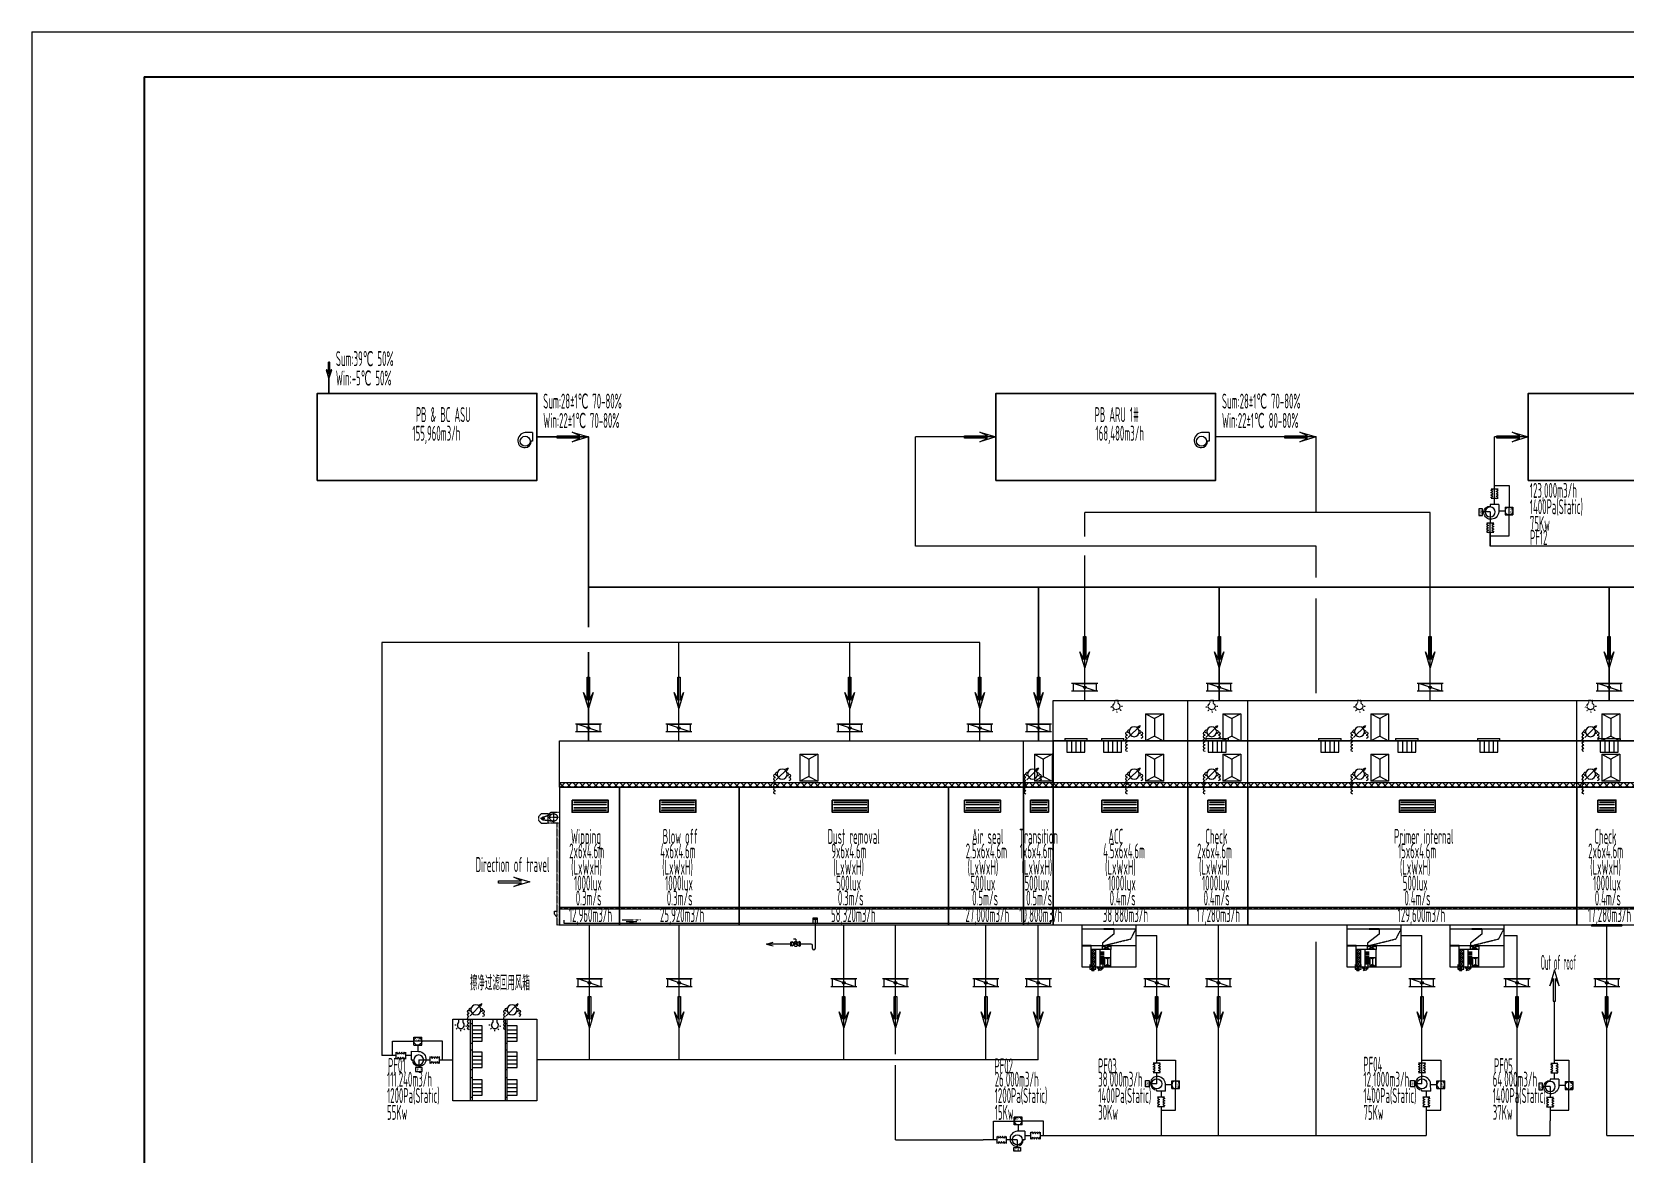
# Model space of a CAD drawing. Header units: millimetres. Extents: x 107215 to 233365, y -8722 to 80378.
# Drawn here: x 107215 to 160467, y 42866 to 80378 of the extents above; entities that cross this region are included whole.
import ezdxf

# ---------------------------------------------------------------- set-up
doc = ezdxf.new("R2010")
doc.units = ezdxf.units.MM
doc.header["$LTSCALE"] = 2
doc.linetypes.add('CENTER', pattern=[4.5, 3, -0.5, 0.5, -0.5])
doc.linetypes.add('PHANTOM', pattern=[5.5, 3, -0.5, 0.5, -0.5, 0.5, -0.5])
doc.layers.get('0').update_dxf_attribs({"lineweight": 30})
for name, color, linetype, lineweight in [('01-粗实线', 3, 'Continuous', 25), ('02-细实线', 2, 'Continuous', 13), ('05-点划线', 1, 'CENTER', 13), ('06-双点划线', 4, 'PHANTOM', 13), ('07-尺寸线', 2, 'Continuous', 13), ('08-文本', 2, 'Continuous', 13), ('A-FLOOR', 7, 'Continuous', 30), ('图框', 7, 'Continuous', 35), ('细实线', 2, 'Continuous', 0)]:
    doc.layers.add(name, color=color, linetype=linetype, lineweight=lineweight)
doc.layers.add('09-不打印层', color=6, linetype='Continuous', lineweight=13, plot=False)
doc.styles.add('标准', font='gbenor.shx', dxfattribs={"bigfont": 'gbcbig.shx'})

# ---------------------------------------------------------------- blocks, each defined once
blk = doc.blocks.new('A$C588A4465_1')
for p, q in [((434, 3260), (434, 2970)), ((181, 3085), (58, 3085)), ((108, 3116), (397, 3219)), ((114, 3053), (418, 3006)), ((119, 3141), (119, 3029)), ((577, 3115), (291, 3115))]:
    blk.add_line(p, q)
for points in [[(609, 3265), (609, 2951), (277, 2951), (277, 3187), (358, 3265), (609, 3265)], [(310, 3219), (77, 3219), (0, 3141), (0, 3029), (77, 2951), (277, 2951)], [(529, 240), (513, 240), (459, 320), (459, 400), (529, 400)]]:
    blk.add_lwpolyline(points)
blk.add_lwpolyline([(609, 2951), (529, 2951), (529, 0), (609, 0)], close=True)
for centre, radius in [((119, 3085), 32.5), ((434, 3115), 110)]:
    blk.add_circle(centre, radius)
blk = doc.blocks.new('A$Ceb024bab')
at = {"layer": '02-细实线', "ltscale": 0.2}
for p, q in [((0, 457), (0, 382)), ((0, 457), (751, 457)), ((0, 382), (751, 382)), ((75, 382), (75, 0)), ((75, 0), (676, 0)), ((225, 382), (225, 0)), ((375, 382), (375, 0)), ((526, 382), (526, 0)), ((676, 0), (676, 382)), ((751, 382), (751, 457))]:
    blk.add_line(p, q, dxfattribs=at)
blk = doc.blocks.new('A$C7EA6147B')
for p, q in [((125, 593), (0, 602)), ((220, 285), (122, 207)), ((265, 883), (179, 975)), ((499, 124), (480, 0)), ((565, 1000), (565, 1126)), ((832, 735), (1108, 735)), ((1108, 384), (832, 384)), ((1108, 735), (1108, 384))]:
    blk.add_line(p, q)
blk.add_arc((565, 560), 320, 33.2525, 326.7475)
blk = doc.blocks.new('指针压差表')
at = {"ltscale": 5}
for q in [(196, -30), (-111, 327), (-155, 280)]:
    blk.add_line((-196, 363), q, dxfattribs=at)
blk.add_circle((0, 167), 167, dxfattribs=at)
for centre, start, end in [((-224, 111), 90, 270), ((-224, 0), 90, 270), ((-169, 160), 80.4676, 284.196), ((169, 174), 260.4786, 104.2085), ((224, 111), 270, 90), ((224, 0), 270, 90), ((224, -111), 270, 90), ((224, -222), 270, 90), ((224, -333), 270, 90), ((224, -333), 270, 90), ((224, -444), 270, 90)]:
    blk.add_arc(centre, 55.5, start, end, dxfattribs=at)
blk = doc.blocks.new('C$51A9D12799D94EEBA75711500ADBCD73_2')
for p, q in [((0, 900), (600, 900)), ((0, 900), (300, 740)), ((0, 900), (0, 0)), ((600, 900), (300, 740)), ((300, 740), (300, 160)), ((600, 900), (600, 0)), ((300, 160), (0, 0)), ((600, 0), (0, 0)), ((300, 160), (600, 0))]:
    blk.add_line(p, q)
blk = doc.blocks.new('A$C4be98560')
at = {"layer": '02-细实线'}
for p, q in [((872, 263), (0, 263)), ((872, 0), (0, 0))]:
    blk.add_line(p, q, dxfattribs=at)
at = {"layer": '02-细实线', "ltscale": 2}
blk.add_line((814, 0), (57, 263), dxfattribs=at)
blk.add_line((814, 0), (57, 263), dxfattribs=at)
blk.add_lwpolyline([(814, 263), (814, 0), (57, 0), (57, 263)], close=True, dxfattribs=at)
blk.add_lwpolyline([(814, 263), (814, 0), (57, 0), (57, 263)], close=True, dxfattribs=at)
blk.add_circle((436, 132), 44.9, dxfattribs=at)
blk.add_circle((436, 132), 44.9, dxfattribs=at)
blk = doc.blocks.new('C$A0C62D45F54B416E9F87B461674620F3_3')
at = {"layer": '08-文本'}
for p, q in [((822, 0), (410, -3)), ((822, -484), (739, -484)), ((822, 0), (822, -484))]:
    blk.add_line(p, q, dxfattribs=at)
blk.add_circle((409, -484), 279, dxfattribs=at)
for centre, radius, start, end in [((441, -443), 441, 94.07524, 185.3009), ((380, -459), 379, 183.77682, 274.49488), ((397, -495), 342, 272.23035, 1.93998)]:
    blk.add_arc(centre, radius, start, end, dxfattribs=at)
blk = doc.blocks.new('C$554F49C270534FEF9F7782F15CA40145_3')
at = {"layer": '08-文本'}
for p, q in [((0, 655), (655, 655)), ((0, 0), (0, 655)), ((655, 327), (0, 327)), ((0, 0), (655, 0)), ((655, 0), (655, 655))]:
    blk.add_line(p, q, dxfattribs=at)
blk.add_circle((327, 327), 327, dxfattribs=at)
at = {"layer": '08-文本', "style": '标准'}
blk.add_text('PDS', height=200, dxfattribs=at).set_placement((145, 406))
blk = doc.blocks.new('A$C248c94f9')
for p, q in [((-1735, -1064), (-1735, 1064)), ((-1685, -1064), (-1685, 1064)), ((-824, -1064), (-824, 1064)), ((-774, -1064), (-774, 1064))]:
    blk.add_line(p, q)
blk.add_lwpolyline([(-2192, -1064), (-2192, 1064), (0, 1064), (0, -1064)], close=True)
at = {"layer": '02-细实线', "linetype": 'Continuous', "lineweight": 13}
for p, q in [((-1685, 941), (-1735, 941)), ((-1735, 441), (-1735, 941)), ((-1685, 441), (-1685, 941)), ((-1431, 891), (-1685, 891)), ((-1431, 491), (-1431, 891)), ((-774, 941), (-824, 941)), ((-824, 441), (-824, 941)), ((-774, 441), (-774, 941)), ((-519, 891), (-774, 891)), ((-519, 491), (-519, 891)), ((-1735, 441), (-1685, 441)), ((-1685, 791), (-1431, 791)), ((-1685, 691), (-1431, 691)), ((-1685, 591), (-1431, 591)), ((-1685, 491), (-1431, 491)), ((-824, 441), (-774, 441)), ((-774, 791), (-519, 791)), ((-774, 691), (-519, 691)), ((-774, 591), (-519, 591)), ((-774, 491), (-519, 491)), ((-1685, 253), (-1735, 253)), ((-1735, -247), (-1735, 253)), ((-1685, -247), (-1685, 253)), ((-1431, 203), (-1685, 203)), ((-1685, 103), (-1431, 103)), ((-1685, 3), (-1431, 3)), ((-1431, -197), (-1431, 203)), ((-774, 253), (-824, 253)), ((-824, -247), (-824, 253)), ((-774, -247), (-774, 253)), ((-519, 203), (-774, 203)), ((-774, 103), (-519, 103)), ((-774, 3), (-519, 3)), ((-519, -197), (-519, 203)), ((-1735, -247), (-1685, -247)), ((-1685, -97), (-1431, -97)), ((-1685, -197), (-1431, -197)), ((-824, -247), (-774, -247)), ((-774, -97), (-519, -97)), ((-774, -197), (-519, -197)), ((-1685, -469), (-1735, -469)), ((-1735, -969), (-1735, -469)), ((-1685, -969), (-1685, -469)), ((-1431, -519), (-1685, -519)), ((-1685, -619), (-1431, -619)), ((-1685, -719), (-1431, -719)), ((-1685, -819), (-1431, -819)), ((-1431, -919), (-1431, -519)), ((-774, -469), (-824, -469)), ((-824, -969), (-824, -469)), ((-774, -969), (-774, -469)), ((-519, -519), (-774, -519)), ((-774, -619), (-519, -619)), ((-774, -719), (-519, -719)), ((-774, -819), (-519, -819)), ((-519, -919), (-519, -519)), ((-1735, -969), (-1685, -969)), ((-1685, -919), (-1431, -919)), ((-824, -969), (-774, -969)), ((-774, -919), (-519, -919))]:
    blk.add_line(p, q, dxfattribs=at)
blk = doc.blocks.new('C$03D2383EA2AE4BDE839102FC52A025AC_1')
for p, q in [((0, 1), (0, 130)), ((19, 131), (242, 3)), ((19, 3), (19, 131)), ((242, 131), (19, 3)), ((131, 200), (131, 67)), ((131, 200), (198, 200)), ((242, 3), (242, 131)), ((267, 1), (267, 130))]:
    blk.add_line(p, q)
blk.add_circle((131, 67), 66.8)
blk = doc.blocks.new('$CAXA_FRAME_13B17AC1$')
at = {"layer": '09-不打印层'}
for q in [(420.5, 297), (-420.5, -297)]:
    blk.add_line((-420.5, 297), q, dxfattribs=at)
at = {"layer": '图框'}
for q in [(410.5, 287), (-395.5, -287)]:
    blk.add_line((-395.5, 287), q, dxfattribs=at)

msp = doc.modelspace()

# ---------------------------------------------------------------- hatches: boundary and pattern name
at = {"layer": '02-细实线'}
h = msp.add_hatch(dxfattribs=at)
h.set_pattern_fill('ANSI34', color=256, scale=10, angle=45, style=0)
h.set_pattern_definition([(90, (-280927.63, -87883.17), (-190.5, 1e-14), []), (90, (-280895.88, -87851.42), (-190.5, 1e-14), []), (90, (-280864.13, -87819.67), (-190.5, 1e-14), []), (90, (-280832.37, -87787.92), (-190.5, 1e-14), [])])
h.paths.add_polyline_path([(216853, 51070), (216853, 51110), (124853, 51110), (124853, 51070)])
at = {"layer": '07-尺寸线'}
h = msp.add_hatch(dxfattribs=at)
h.set_pattern_fill('ANSI37', color=256, scale=50)
h.set_pattern_definition([(45, (148628.29, 44081.16), (-112.2532, 112.2532), []), (135, (148628.29, 44081.16), (-112.2532, -112.2532), [])])
h.paths.add_polyline_path([(124853, 55282), (124853, 55132), (141353, 55132), (141353, 55282)])
h = msp.add_hatch(dxfattribs=at)
h.set_pattern_fill('ANSI37', color=256, scale=50)
h.set_pattern_definition([(45, (165128.29, 44081.16), (-112.2532, 112.2532), []), (135, (165128.29, 44081.16), (-112.2532, -112.2532), [])])
h.paths.add_polyline_path([(141353, 55282), (141353, 55132), (216853, 55132), (216853, 55282)])
at = {"layer": 'A-FLOOR'}
h = msp.add_hatch(dxfattribs=at)
h.set_pattern_fill('ANGLE', color=1, scale=5)
h.set_pattern_definition([(0, (2352.618, 5958.23), (0, 34.925), [25.4, -9.525]), (90, (2352.618, 5958.23), (-34.925, 2e-15), [25.4, -9.525])])
h.paths.add_polyline_path([(159353, 50532), (160353, 50532), (160353, 50492), (159353, 50492)])

# ---------------------------------------------------------------- linework, layer by layer
for p, q in [((117146, 68295), (117146, 68812)), ((124095, 66839), (125817, 66839)), ((125817, 66839), (125817, 61815)), ((125817, 60485), (125817, 61815)), ((125817, 61815), (218603, 61815)), ((140860, 56682), (140860, 61815)), ((146899, 58032), (146899, 61815)), ((159929, 58032), (159929, 61815)), ((125817, 56682), (125817, 59648))]:
    msp.add_line(p, q)
for points in [[(117126, 69337), (117146, 69337), (117165, 69337), (117165, 68956), (117225, 69082), (117146, 68812), (117066, 69082), (117126, 68956)], [(116752, 65383), (124095, 65383), (124095, 68295), (116752, 68295)], [(139437, 65383), (146781, 65383), (146781, 68295), (139437, 68295)], [(157231, 65383), (164574, 65383), (164574, 68295), (157231, 68295)], [(125273, 54702), (126475, 54702), (126475, 54292), (125273, 54292)], [(125324, 54632), (126424, 54632), (126424, 54632), (125324, 54632)], [(126424, 54552), (125324, 54552), (125324, 54552), (126424, 54552)], [(125324, 54442), (126424, 54442), (126424, 54442), (125324, 54442)], [(126424, 54362), (125324, 54362), (125324, 54362), (126424, 54362)], [(128209, 54702), (129411, 54702), (129411, 54292), (128209, 54292)], [(128260, 54632), (129360, 54632), (129360, 54632), (128260, 54632)], [(129360, 54552), (128260, 54552), (128260, 54552), (129360, 54552)], [(128260, 54442), (129360, 54442), (129360, 54442), (128260, 54442)], [(129360, 54362), (128260, 54362), (128260, 54362), (129360, 54362)], [(133967, 54702), (135169, 54702), (135169, 54292), (133967, 54292)], [(134018, 54632), (135118, 54632), (135118, 54632), (134018, 54632)], [(135118, 54552), (134018, 54552), (134018, 54552), (135118, 54552)], [(134018, 54442), (135118, 54442), (135118, 54442), (134018, 54442)], [(135118, 54362), (134018, 54362), (134018, 54362), (135118, 54362)], [(138387, 54702), (139589, 54702), (139589, 54292), (138387, 54292)], [(138438, 54632), (139538, 54632), (139538, 54632), (138438, 54632)], [(139538, 54552), (138438, 54552), (138438, 54552), (139538, 54552)], [(138438, 54442), (139538, 54442), (139538, 54442), (138438, 54442)], [(139538, 54362), (138438, 54362), (138438, 54362), (139538, 54362)], [(140591, 54702), (141193, 54702), (141193, 54292), (140591, 54292)], [(140642, 54632), (141142, 54632), (141142, 54632), (140642, 54632)], [(141142, 54552), (140642, 54552), (140642, 54552), (141142, 54552)], [(140642, 54442), (141142, 54442), (141142, 54442), (140642, 54442)], [(141142, 54362), (140642, 54362), (140642, 54362), (141142, 54362)], [(142981, 54702), (144183, 54702), (144183, 54292), (142981, 54292)], [(143032, 54632), (144132, 54632), (144132, 54632), (143032, 54632)], [(144132, 54552), (143032, 54552), (143032, 54552), (144132, 54552)], [(143032, 54442), (144132, 54442), (144132, 54442), (143032, 54442)], [(144132, 54362), (143032, 54362), (143032, 54362), (144132, 54362)], [(146524, 54702), (147126, 54702), (147126, 54292), (146524, 54292)], [(146575, 54632), (147075, 54632), (147075, 54632), (146575, 54632)], [(147075, 54552), (146575, 54552), (146575, 54552), (147075, 54552)], [(146575, 54442), (147075, 54442), (147075, 54442), (146575, 54442)], [(147075, 54362), (146575, 54362), (146575, 54362), (147075, 54362)], [(152920, 54702), (154122, 54702), (154122, 54292), (152920, 54292)], [(152971, 54632), (154071, 54632), (154071, 54632), (152971, 54632)], [(154071, 54552), (152971, 54552), (152971, 54552), (154071, 54552)], [(152971, 54442), (154071, 54442), (154071, 54442), (152971, 54442)], [(154071, 54362), (152971, 54362), (152971, 54362), (154071, 54362)], [(159556, 54702), (160158, 54702), (160158, 54292), (159556, 54292)], [(159607, 54632), (160107, 54632), (160107, 54632), (159607, 54632)], [(160107, 54552), (159607, 54552), (159607, 54552), (160107, 54552)], [(159607, 54442), (160107, 54442), (160107, 54442), (159607, 54442)], [(160107, 54362), (159607, 54362), (159607, 54362), (160107, 54362)], [(159353, 50532), (160353, 50532), (160353, 50492), (159353, 50492)]]:
    msp.add_lwpolyline(points, close=True)
at = {"layer": '01-粗实线'}
for p, q in [((145853, 55132), (145853, 58032)), ((147853, 55132), (147853, 58032)), ((158853, 55132), (158853, 58032)), ((140353, 55132), (140353, 56682)), ((142306, 50532), (142306, 50402)), ((142306, 50402), (144122, 50402)), ((142306, 50402), (142306, 49132)), ((143383, 50214), (142996, 49917)), ((143383, 50402), (143383, 50214)), ((144122, 50402), (144122, 50532)), ((144122, 49132), (144122, 50402)), ((151170, 50532), (151170, 50402)), ((151170, 50402), (152986, 50402)), ((151170, 50402), (151170, 49132)), ((152247, 50214), (151860, 49917)), ((152247, 50402), (152247, 50214)), ((152986, 50402), (152986, 50532)), ((152986, 49132), (152986, 50402)), ((154603, 50532), (154603, 50402)), ((154603, 50402), (156419, 50402)), ((154603, 50402), (154603, 49132)), ((155680, 50214), (155293, 49917)), ((155680, 50402), (155680, 50214)), ((156419, 50402), (156419, 50532)), ((156419, 49132), (156419, 50402)), ((144122, 49825), (142306, 49825)), ((142618, 49704), (142618, 49825)), ((142996, 49917), (142996, 49825)), ((152986, 49825), (151170, 49825)), ((151482, 49704), (151482, 49825)), ((151860, 49917), (151860, 49825)), ((156419, 49825), (154603, 49825)), ((154915, 49704), (154915, 49825)), ((155293, 49917), (155293, 49825)), ((142306, 49132), (144122, 49132)), ((151170, 49132), (152986, 49132)), ((154603, 49132), (156419, 49132))]:
    msp.add_line(p, q, dxfattribs=at)
for points in [[(124767, 66800), (124767, 66839), (124767, 66878), (125530, 66878), (125277, 66998), (125817, 66839), (125277, 66680), (125530, 66800)], [(138388, 66800), (138388, 66839), (138388, 66878), (139150, 66878), (138898, 66998), (139437, 66839), (138898, 66680), (139150, 66800)], [(149088, 66800), (149088, 66839), (149088, 66878), (149851, 66878), (149598, 66998), (150138, 66839), (149598, 66680), (149851, 66800)], [(156181, 66800), (156181, 66839), (156181, 66878), (156944, 66878), (156692, 66998), (157231, 66839), (156692, 66680), (156944, 66800)], [(142364, 60166), (142404, 60166), (142443, 60166), (142443, 59404), (142562, 59656), (142404, 59116), (142245, 59656), (142364, 59404)], [(146860, 60166), (146899, 60166), (146939, 60166), (146939, 59404), (147058, 59656), (146899, 59116), (146741, 59656), (146860, 59404)], [(153909, 60166), (153948, 60166), (153988, 60166), (153988, 59404), (154107, 59656), (153948, 59116), (153790, 59656), (153909, 59404)], [(159889, 60166), (159929, 60166), (159968, 60166), (159968, 59404), (160087, 59656), (159929, 59116), (159770, 59656), (159889, 59404)], [(125778, 58807), (125817, 58807), (125856, 58807), (125856, 58044), (125976, 58296), (125817, 57757), (125658, 58296), (125778, 58044)], [(128800, 58807), (128839, 58807), (128879, 58807), (128879, 58044), (128998, 58296), (128839, 57757), (128681, 58296), (128800, 58044)], [(134510, 58807), (134550, 58807), (134589, 58807), (134589, 58044), (134708, 58296), (134550, 57757), (134391, 58296), (134510, 58044)], [(138858, 58807), (138897, 58807), (138937, 58807), (138937, 58044), (139056, 58296), (138897, 57757), (138739, 58296), (138858, 58044)], [(140821, 58807), (140860, 58807), (140900, 58807), (140900, 58044), (141019, 58296), (140860, 57757), (140702, 58296), (140821, 58044)], [(141353, 56682), (141353, 58032), (216853, 58032), (216853, 56682)], [(124853, 55132), (124853, 56682), (141353, 56682), (141353, 55132)], [(141353, 55132), (141353, 56682), (216853, 56682), (216853, 55132)], [(124853, 55282), (124853, 55132), (141353, 55132), (141353, 55282)], [(124853, 50532), (126853, 50532), (126853, 55132), (124853, 55132)], [(126853, 50532), (130853, 50532), (130853, 55132), (126853, 55132)], [(130853, 50532), (137853, 50532), (137853, 55132), (130853, 55132)], [(137853, 50532), (140353, 50532), (140353, 55132), (137853, 55132)], [(140353, 50532), (141353, 50532), (141353, 55132), (140353, 55132)], [(141353, 55282), (141353, 55132), (216853, 55132), (216853, 55282)], [(141353, 50532), (145853, 50532), (145853, 55132), (141353, 55132)], [(145853, 50532), (147853, 50532), (147853, 55132), (145853, 55132)], [(147853, 50532), (158853, 50532), (158853, 55132), (147853, 55132)], [(158853, 50532), (160853, 50532), (160853, 55132), (158853, 55132)], [(122814, 51927), (122814, 51966), (122814, 52006), (123577, 52006), (123325, 52125), (123864, 51966), (123325, 51808), (123577, 51927)], [(216853, 51070), (216853, 51110), (124853, 51110), (124853, 51070)], [(143383, 50402), (143045, 50402), (143045, 50386), (143383, 50386)], [(152247, 50402), (151909, 50402), (151909, 50386), (152247, 50386)], [(155680, 50402), (155342, 50402), (155342, 50386), (155680, 50386)], [(142618, 49841), (142306, 49841), (142306, 49825), (142618, 49825)], [(143281, 49704), (142618, 49704), (142618, 49132), (143281, 49132)], [(142618, 49132), (142918, 49132), (142918, 49704), (142618, 49704)], [(142996, 49825), (143281, 49825), (143281, 49704), (142996, 49704)], [(151482, 49841), (151170, 49841), (151170, 49825), (151482, 49825)], [(152146, 49704), (151482, 49704), (151482, 49132), (152146, 49132)], [(151482, 49132), (151782, 49132), (151782, 49704), (151482, 49704)], [(151860, 49825), (152146, 49825), (152146, 49704), (151860, 49704)], [(154915, 49841), (154603, 49841), (154603, 49825), (154915, 49825)], [(155578, 49704), (154915, 49704), (154915, 49132), (155578, 49132)], [(154915, 49132), (155215, 49132), (155215, 49704), (154915, 49704)], [(155293, 49825), (155578, 49825), (155578, 49704), (155293, 49704)], [(158066, 47979), (158105, 47979), (158144, 47979), (158144, 48741), (158264, 48489), (158105, 49028), (157946, 48489), (158066, 48741)], [(125813, 48138), (125853, 48138), (125892, 48138), (125892, 47376), (126011, 47628), (125853, 47089), (125694, 47628), (125813, 47376)], [(128813, 48138), (128853, 48138), (128892, 48138), (128892, 47376), (129011, 47628), (128853, 47089), (128694, 47628), (128813, 47376)], [(134313, 48138), (134353, 48138), (134392, 48138), (134392, 47376), (134511, 47628), (134353, 47089), (134194, 47628), (134313, 47376)], [(136041, 48138), (136081, 48138), (136120, 48138), (136120, 47376), (136240, 47628), (136081, 47089), (135922, 47628), (136041, 47376)], [(139063, 48138), (139103, 48138), (139142, 48138), (139142, 47376), (139261, 47628), (139103, 47089), (138944, 47628), (139063, 47376)], [(140813, 48138), (140853, 48138), (140892, 48138), (140892, 47376), (141011, 47628), (140853, 47089), (140694, 47628), (140813, 47376)], [(144773, 48138), (144813, 48138), (144852, 48138), (144852, 47376), (144971, 47628), (144813, 47089), (144654, 47628), (144773, 47376)], [(146838, 48138), (146878, 48138), (146917, 48138), (146917, 47376), (147036, 47628), (146878, 47089), (146719, 47628), (146838, 47376)], [(153638, 48138), (153677, 48138), (153716, 48138), (153716, 47376), (153836, 47628), (153677, 47089), (153518, 47628), (153638, 47376)], [(156813, 48138), (156853, 48138), (156892, 48138), (156892, 47376), (157011, 47628), (156853, 47089), (156694, 47628), (156813, 47376)], [(159813, 48138), (159853, 48138), (159892, 48138), (159892, 47376), (160011, 47628), (159853, 47089), (159694, 47628), (159813, 47376)]]:
    msp.add_lwpolyline(points, close=True, dxfattribs=at)
at = {"layer": '02-细实线', "color": 1}
for p, q in [((136744, 63185), (136744, 66839)), ((139437, 66839), (136744, 66839)), ((150138, 66839), (146781, 66839)), ((150138, 64316), (150138, 66839)), ((157231, 66839), (156102, 66839)), ((156102, 64578), (156102, 66839)), ((142404, 63510), (142404, 64316)), ((153948, 64316), (142404, 64316)), ((153948, 58032), (153948, 64316)), ((155957, 63185), (155957, 63961)), ((150138, 63185), (136744, 63185)), ((142404, 58032), (142404, 62881)), ((150138, 62143), (150138, 63185)), ((166663, 63185), (155957, 63185)), ((150138, 58278), (150138, 61437)), ((136081, 46204), (136081, 50532)), ((144122, 50169), (144813, 50169)), ((144813, 46008), (144813, 50169)), ((146878, 43489), (146878, 50532)), ((152986, 50169), (153677, 50169)), ((153677, 45586), (153677, 50169)), ((159853, 43489), (159853, 50492)), ((150138, 43489), (150138, 49967)), ((136081, 43343), (136081, 45836)), ((144958, 44452), (144958, 43489)), ((153822, 44452), (153822, 43489)), ((136081, 43343), (139006, 43344)), ((141378, 43489), (153822, 43489)), ((159853, 43489), (166663, 43489))]:
    msp.add_line(p, q, dxfattribs=at)
at = {"layer": '02-细实线', "color": 6}
for p, q in [((156102, 65095), (156102, 65557)), ((156219, 65095), (155985, 65095)), ((156219, 64776), (155985, 64776)), ((156102, 64578), (156102, 64776)), ((155957, 64330), (155703, 64330)), ((156074, 63961), (155840, 63961)), ((155957, 64330), (155957, 63961)), ((156456, 64361), (156246, 64361)), ((156074, 63642), (155840, 63642)), ((155957, 63642), (155957, 63185)), ((156419, 50169), (156853, 50169)), ((156853, 43489), (156853, 50169)), ((158105, 45893), (158105, 47979)), ((144813, 45905), (144813, 46362)), ((153677, 45905), (153677, 46362)), ((144930, 45905), (144696, 45905)), ((153794, 45905), (153560, 45905)), ((158222, 45893), (157988, 45893)), ((144930, 45586), (144696, 45586)), ((144813, 45217), (144813, 45586)), ((153794, 45586), (153560, 45586)), ((153677, 45217), (153677, 45586)), ((158222, 45574), (157988, 45574)), ((158105, 45377), (158105, 45574)), ((144813, 45217), (144559, 45217)), ((145075, 44771), (144841, 44771)), ((144958, 44968), (144958, 44771)), ((145312, 45186), (145102, 45186)), ((153677, 45217), (153423, 45217)), ((153939, 44771), (153705, 44771)), ((153822, 44968), (153822, 44771)), ((154176, 45186), (153966, 45186)), ((157960, 45128), (157705, 45128)), ((158076, 44759), (157843, 44759)), ((157960, 45128), (157960, 44759)), ((158459, 45159), (158248, 45159)), ((145075, 44452), (144841, 44452)), ((144958, 44452), (144958, 43990)), ((153939, 44452), (153705, 44452)), ((153822, 44452), (153822, 43990)), ((158077, 44440), (157843, 44440)), ((157960, 44440), (157960, 43983)), ((140181, 43843), (140181, 43632)), ((139462, 43344), (139006, 43344)), ((139462, 43460), (139462, 43227)), ((139781, 43460), (139781, 43227)), ((140151, 43343), (139781, 43343)), ((140151, 43343), (140151, 43089)), ((140399, 43489), (140597, 43489)), ((140597, 43606), (140597, 43372)), ((140916, 43606), (140916, 43372)), ((140916, 43489), (141378, 43489))]:
    msp.add_line(p, q, dxfattribs=at)
at = {"layer": '02-细实线'}
for p, q in [((138897, 59973), (118917, 59973)), ((118917, 59973), (118917, 46159)), ((128839, 56682), (128839, 59973)), ((134550, 56682), (134550, 59973)), ((138897, 56682), (138897, 59973)), ((125853, 46013), (125853, 50532)), ((128853, 46013), (128853, 50532)), ((134353, 46013), (134353, 50532)), ((139103, 46013), (139103, 50532)), ((140853, 46013), (140853, 50532)), ((120114, 46512), (120114, 46302)), ((119379, 46159), (118917, 46159)), ((119379, 46276), (119379, 46042)), ((119698, 46275), (119698, 46042)), ((119896, 46159), (119698, 46159)), ((120144, 46013), (120514, 46013)), ((120144, 46013), (120144, 45759)), ((120514, 46130), (120514, 45896)), ((120833, 46130), (120833, 45897)), ((120833, 46013), (121289, 46013)), ((140853, 46013), (124095, 46013))]:
    msp.add_line(p, q, dxfattribs=at)
at = {"layer": '02-细实线', "color": 6}
for points in [[(156048, 64776), (155981, 64816), (156048, 64856), (155981, 64896), (156048, 64936), (155981, 64976), (156048, 65016), (155981, 65055), (156048, 65095)], [(156102, 65210), (156587, 65210), (156587, 64492)], [(156157, 64776), (156224, 64816), (156157, 64856), (156224, 64896), (156157, 64936), (156224, 64976), (156157, 65016), (156224, 65055), (156157, 65095)], [(155903, 63961), (155835, 63921), (155903, 63881), (155835, 63841), (155903, 63801), (155835, 63761), (155903, 63721), (155835, 63681), (155903, 63642)], [(155957, 63538), (156587, 63538), (156587, 64230)], [(156011, 63961), (156078, 63921), (156011, 63881), (156078, 63841), (156011, 63801), (156078, 63761), (156011, 63721), (156078, 63681), (156011, 63642)], [(144758, 45586), (144691, 45626), (144758, 45666), (144691, 45706), (144758, 45746), (144691, 45786), (144758, 45826), (144691, 45865), (144758, 45905)], [(144813, 46008), (145443, 46008), (145443, 45317)], [(144867, 45586), (144934, 45626), (144867, 45666), (144934, 45706), (144867, 45746), (144934, 45786), (144867, 45826), (144934, 45865), (144867, 45905)], [(153623, 45586), (153555, 45626), (153623, 45666), (153555, 45706), (153623, 45746), (153555, 45786), (153623, 45826), (153555, 45865), (153623, 45905)], [(153677, 46008), (154307, 46008), (154307, 45317)], [(153731, 45586), (153799, 45626), (153731, 45666), (153799, 45706), (153731, 45746), (153799, 45786), (153731, 45826), (153799, 45865), (153731, 45905)], [(158051, 45574), (157983, 45614), (158051, 45654), (157983, 45694), (158051, 45734), (157983, 45774), (158051, 45814), (157983, 45854), (158051, 45893)], [(158105, 46008), (158590, 46008), (158590, 45290)], [(158159, 45574), (158226, 45614), (158159, 45654), (158226, 45694), (158159, 45734), (158226, 45774), (158159, 45814), (158226, 45854), (158159, 45893)], [(144904, 44771), (144836, 44731), (144904, 44691), (144836, 44651), (144904, 44611), (144836, 44571), (144904, 44531), (144836, 44491), (144904, 44452)], [(144958, 44337), (145443, 44337), (145443, 45055)], [(145012, 44771), (145080, 44731), (145012, 44691), (145080, 44651), (145012, 44611), (145080, 44571), (145012, 44531), (145080, 44491), (145012, 44452)], [(153768, 44771), (153701, 44731), (153768, 44691), (153701, 44651), (153768, 44611), (153701, 44571), (153768, 44531), (153701, 44491), (153768, 44452)], [(153822, 44337), (154307, 44337), (154307, 45055)], [(153877, 44771), (153944, 44731), (153877, 44691), (153944, 44651), (153877, 44611), (153944, 44571), (153877, 44531), (153944, 44491), (153877, 44452)], [(157905, 44759), (157838, 44719), (157905, 44679), (157838, 44639), (157905, 44599), (157838, 44559), (157905, 44519), (157838, 44480), (157905, 44440)], [(157960, 44337), (158590, 44337), (158590, 45028)], [(158014, 44759), (158081, 44719), (158014, 44679), (158081, 44639), (158014, 44599), (158081, 44559), (158014, 44519), (158081, 44480), (158014, 44440)], [(139359, 43344), (139359, 43974), (140050, 43974)], [(141031, 43489), (141031, 43974), (140312, 43974)], [(156853, 43489), (157960, 43489), (157960, 43983)], [(139781, 43398), (139741, 43465), (139701, 43398), (139661, 43465), (139621, 43398), (139582, 43465), (139542, 43398), (139502, 43465), (139462, 43398)], [(139781, 43289), (139741, 43222), (139701, 43289), (139661, 43222), (139621, 43289), (139582, 43222), (139542, 43289), (139502, 43222), (139462, 43289)], [(140597, 43543), (140637, 43610), (140677, 43543), (140716, 43610), (140756, 43543), (140796, 43610), (140836, 43543), (140876, 43610), (140916, 43543)], [(140597, 43434), (140637, 43367), (140677, 43434), (140716, 43367), (140756, 43434), (140796, 43367), (140836, 43434), (140876, 43367), (140916, 43434)]]:
    msp.add_lwpolyline(points, dxfattribs=at)
for points in [[(155703, 64218), (155703, 64436), (155576, 64436), (155576, 64218)], [(144559, 45329), (144559, 45111), (144431, 45111), (144431, 45329)], [(153423, 45329), (153423, 45111), (153296, 45111), (153296, 45329)], [(157705, 45016), (157705, 45234), (157578, 45234), (157578, 45016)], [(140038, 43089), (140256, 43089), (140256, 42962), (140038, 42962)]]:
    msp.add_lwpolyline(points, close=True, dxfattribs=at)
at = {"layer": '02-细实线'}
for points in [[(119264, 46159), (119264, 46644), (119983, 46643)], [(120936, 46013), (120936, 46644), (120245, 46643)], [(119698, 46213), (119658, 46280), (119619, 46213), (119579, 46280), (119539, 46213), (119499, 46280), (119459, 46213), (119419, 46280), (119379, 46213)], [(119698, 46104), (119658, 46037), (119619, 46104), (119579, 46037), (119539, 46104), (119499, 46037), (119459, 46104), (119419, 46037), (119379, 46104)], [(120514, 46068), (120554, 46135), (120594, 46068), (120634, 46135), (120674, 46068), (120713, 46135), (120753, 46068), (120793, 46135), (120833, 46068)], [(120514, 45959), (120554, 45892), (120594, 45959), (120634, 45892), (120674, 45959), (120713, 45892), (120753, 45959), (120793, 45892), (120833, 45959)]]:
    msp.add_lwpolyline(points, dxfattribs=at)
msp.add_lwpolyline([(120257, 45759), (120039, 45759), (120039, 45632), (120257, 45632)], close=True, dxfattribs=at)
at = {"layer": '05-点划线'}
for p, q in [((143383, 50386), (143045, 50402)), ((143045, 50386), (143383, 50402)), ((152247, 50386), (151909, 50402)), ((151909, 50386), (152247, 50402)), ((155680, 50386), (155342, 50402)), ((155342, 50386), (155680, 50402)), ((142618, 49825), (142306, 49841)), ((142306, 49825), (142618, 49841)), ((142996, 49825), (143281, 49704)), ((143281, 49825), (142996, 49704)), ((151482, 49825), (151170, 49841)), ((151170, 49825), (151482, 49841)), ((151860, 49825), (152146, 49704)), ((152146, 49825), (151860, 49704)), ((154915, 49825), (154603, 49841)), ((154603, 49825), (154915, 49841)), ((155293, 49825), (155578, 49704)), ((155578, 49825), (155293, 49704))]:
    msp.add_line(p, q, dxfattribs=at)
for points in [[(142996, 49825), (143947, 50061), (144122, 50402)], [(151860, 49825), (152811, 50061), (152986, 50402)], [(155293, 49825), (156244, 50061), (156419, 50402)]]:
    msp.add_lwpolyline(points, dxfattribs=at)
at = {"layer": '06-双点划线'}
for p, q in [((126949, 50694), (127573, 50694)), ((127083, 50645), (127440, 50645)), ((127194, 50603), (127329, 50603))]:
    msp.add_line(p, q, dxfattribs=at)
at = {"layer": '07-尺寸线'}
for p, q in [((131765, 49890), (131990, 49953)), ((132584, 49890), (131765, 49890)), ((131765, 49890), (131990, 49827)), ((133260, 49890), (132905, 49890)), ((133305, 49742), (133305, 49844))]:
    msp.add_line(p, q, dxfattribs=at)
for points in [[(124992, 50692), (124992, 50582), (141270, 50582), (141270, 50692)], [(133396, 50710), (133396, 49742)]]:
    msp.add_lwpolyline(points, dxfattribs=at)
for centre, start, end in [((133260, 49844), 0, 90), ((133351, 49742), 180, 0)]:
    msp.add_arc(centre, 45.4, start, end, dxfattribs=at)
at = {"layer": '08-文本'}
for p, q in [((123953, 66984), (123706, 66982)), ((123953, 66694), (123903, 66694)), ((123953, 66984), (123953, 66694)), ((146559, 66984), (146311, 66982)), ((146559, 66694), (146509, 66694)), ((146559, 66984), (146559, 66694)), ((133437, 50710), (133355, 50710))]:
    msp.add_line(p, q, dxfattribs=at)
msp.add_lwpolyline([(133473, 50581), (133473, 50751), (133319, 50751), (133319, 50581)], dxfattribs=at)
for centre in [(123705, 66693), (146310, 66693)]:
    msp.add_circle(centre, 168, dxfattribs=at)
for centre, radius, start, end in [((123725, 66718), 265, 94.0752, 185.3009), ((123688, 66708), 228, 183.7768, 274.4949), ((123698, 66687), 205, 272.2303, 1.94), ((146330, 66718), 265, 94.0752, 185.3009), ((146294, 66708), 228, 183.7768, 274.4949), ((146304, 66687), 205, 272.2303, 1.94)]:
    msp.add_arc(centre, radius, start, end, dxfattribs=at)
at = {"layer": '细实线'}
for p, q in [((142762, 49704), (142618, 49566)), ((142618, 49704), (142762, 49566)), ((142762, 49566), (142618, 49428)), ((142618, 49566), (142762, 49428)), ((142762, 49704), (142762, 49289)), ((143053, 49617), (142918, 49628)), ((143053, 49617), (142918, 49607)), ((143053, 49596), (142918, 49607)), ((143053, 49596), (142918, 49586)), ((143053, 49575), (142918, 49586)), ((143053, 49575), (142918, 49565)), ((143053, 49554), (142918, 49565)), ((143053, 49554), (142918, 49544)), ((143053, 49533), (142918, 49544)), ((143053, 49533), (142918, 49523)), ((151626, 49704), (151482, 49566)), ((151482, 49704), (151626, 49566)), ((151626, 49566), (151482, 49428)), ((151482, 49566), (151626, 49428)), ((151626, 49704), (151626, 49289)), ((151917, 49617), (151782, 49628)), ((151917, 49617), (151782, 49607)), ((151917, 49596), (151782, 49607)), ((151917, 49596), (151782, 49586)), ((151917, 49575), (151782, 49586)), ((151917, 49575), (151782, 49565)), ((151917, 49554), (151782, 49565)), ((151917, 49554), (151782, 49544)), ((151917, 49533), (151782, 49544)), ((151917, 49533), (151782, 49523)), ((155059, 49704), (154915, 49566)), ((154915, 49704), (155059, 49566)), ((155059, 49566), (154915, 49428)), ((154915, 49566), (155059, 49428)), ((155059, 49704), (155059, 49289)), ((155350, 49617), (155215, 49628)), ((155350, 49617), (155215, 49607)), ((155350, 49596), (155215, 49607)), ((155350, 49596), (155215, 49586)), ((155350, 49575), (155215, 49586)), ((155350, 49575), (155215, 49565)), ((155350, 49554), (155215, 49565)), ((155350, 49554), (155215, 49544)), ((155350, 49533), (155215, 49544)), ((155350, 49533), (155215, 49523)), ((142762, 49428), (142618, 49289)), ((142618, 49428), (142762, 49289)), ((142762, 49289), (142618, 49151)), ((142618, 49289), (142762, 49151)), ((143053, 49512), (142918, 49523)), ((143053, 49512), (142918, 49502)), ((143053, 49466), (142918, 49477)), ((143053, 49466), (142918, 49456)), ((143053, 49445), (142918, 49456)), ((143053, 49445), (142918, 49435)), ((143053, 49424), (142918, 49435)), ((143053, 49424), (142918, 49414)), ((143053, 49403), (142918, 49414)), ((143053, 49403), (142918, 49393)), ((143053, 49382), (142918, 49393)), ((143053, 49382), (142918, 49372)), ((143053, 49362), (142918, 49372)), ((143053, 49362), (142918, 49351)), ((143053, 49315), (142918, 49326)), ((143053, 49315), (142918, 49305)), ((143053, 49294), (142918, 49305)), ((143053, 49294), (142918, 49284)), ((143053, 49274), (142918, 49284)), ((143053, 49274), (142918, 49263)), ((143053, 49253), (142918, 49263)), ((143053, 49253), (142918, 49242)), ((143053, 49232), (142918, 49242)), ((143053, 49232), (142918, 49221)), ((143053, 49211), (142918, 49221)), ((143053, 49211), (142918, 49200)), ((151626, 49428), (151482, 49289)), ((151482, 49428), (151626, 49289)), ((151626, 49289), (151482, 49151)), ((151482, 49289), (151626, 49151)), ((151917, 49512), (151782, 49523)), ((151917, 49512), (151782, 49502)), ((151917, 49466), (151782, 49477)), ((151917, 49466), (151782, 49456)), ((151917, 49445), (151782, 49456)), ((151917, 49445), (151782, 49435)), ((151917, 49424), (151782, 49435)), ((151917, 49424), (151782, 49414)), ((151917, 49403), (151782, 49414)), ((151917, 49403), (151782, 49393)), ((151917, 49382), (151782, 49393)), ((151917, 49382), (151782, 49372)), ((151917, 49362), (151782, 49372)), ((151917, 49362), (151782, 49351)), ((151917, 49315), (151782, 49326)), ((151917, 49315), (151782, 49305)), ((151917, 49294), (151782, 49305)), ((151917, 49294), (151782, 49284)), ((151917, 49274), (151782, 49284)), ((151917, 49274), (151782, 49263)), ((151917, 49253), (151782, 49263)), ((151917, 49253), (151782, 49242)), ((151917, 49232), (151782, 49242)), ((151917, 49232), (151782, 49221)), ((151917, 49211), (151782, 49221)), ((151917, 49211), (151782, 49200)), ((155059, 49428), (154915, 49289)), ((154915, 49428), (155059, 49289)), ((155059, 49289), (154915, 49151)), ((154915, 49289), (155059, 49151)), ((155350, 49512), (155215, 49523)), ((155350, 49512), (155215, 49502)), ((155350, 49466), (155215, 49477)), ((155350, 49466), (155215, 49456)), ((155350, 49445), (155215, 49456)), ((155350, 49445), (155215, 49435)), ((155350, 49424), (155215, 49435)), ((155350, 49424), (155215, 49414)), ((155350, 49403), (155215, 49414)), ((155350, 49403), (155215, 49393)), ((155350, 49382), (155215, 49393)), ((155350, 49382), (155215, 49372)), ((155350, 49362), (155215, 49372)), ((155350, 49362), (155215, 49351)), ((155350, 49315), (155215, 49326)), ((155350, 49315), (155215, 49305)), ((155350, 49294), (155215, 49305)), ((155350, 49294), (155215, 49284)), ((155350, 49274), (155215, 49284)), ((155350, 49274), (155215, 49263)), ((155350, 49253), (155215, 49263)), ((155350, 49253), (155215, 49242)), ((155350, 49232), (155215, 49242)), ((155350, 49232), (155215, 49221)), ((155350, 49211), (155215, 49221)), ((155350, 49211), (155215, 49200))]:
    msp.add_line(p, q, dxfattribs=at)
at = {"layer": '细实线', "ltscale": 0.375}
for p, q in [((142577, 49209), (142577, 49046)), ((142577, 49046), (142638, 49046)), ((142638, 49085), (142717, 49085)), ((142638, 49006), (142638, 49085)), ((142717, 49046), (142638, 49046)), ((142638, 49006), (142717, 49006)), ((142717, 49006), (142717, 49085)), ((142717, 49046), (142779, 49046)), ((142779, 49046), (142779, 49209)), ((151441, 49209), (151441, 49046)), ((151441, 49046), (151503, 49046)), ((151503, 49085), (151581, 49085)), ((151503, 49006), (151503, 49085)), ((151581, 49046), (151503, 49046)), ((151503, 49006), (151581, 49006)), ((151581, 49006), (151581, 49085)), ((151581, 49046), (151643, 49046)), ((151643, 49046), (151643, 49209)), ((154874, 49209), (154874, 49046)), ((154874, 49046), (154936, 49046)), ((154936, 49085), (155014, 49085)), ((154936, 49006), (154936, 49085)), ((155014, 49046), (154936, 49046)), ((154936, 49006), (155014, 49006)), ((155014, 49006), (155014, 49085)), ((155014, 49046), (155076, 49046)), ((155076, 49046), (155076, 49209))]:
    msp.add_line(p, q, dxfattribs=at)
at = {"layer": '细实线'}
for points in [[(142762, 49704), (142762, 49566), (142618, 49566), (142618, 49704), (142762, 49704)], [(142762, 49566), (142762, 49428), (142618, 49428), (142618, 49566), (142762, 49566)], [(151626, 49704), (151626, 49566), (151482, 49566), (151482, 49704), (151626, 49704)], [(151626, 49566), (151626, 49428), (151482, 49428), (151482, 49566), (151626, 49566)], [(155059, 49704), (155059, 49566), (154915, 49566), (154915, 49704), (155059, 49704)], [(155059, 49566), (155059, 49428), (154915, 49428), (154915, 49566), (155059, 49566)], [(142762, 49428), (142762, 49289), (142618, 49289), (142618, 49428), (142762, 49428)], [(142762, 49289), (142762, 49151), (142618, 49151), (142618, 49289), (142762, 49289)], [(151626, 49428), (151626, 49289), (151482, 49289), (151482, 49428), (151626, 49428)], [(151626, 49289), (151626, 49151), (151482, 49151), (151482, 49289), (151626, 49289)], [(155059, 49428), (155059, 49289), (154915, 49289), (154915, 49428), (155059, 49428)], [(155059, 49289), (155059, 49151), (154915, 49151), (154915, 49289), (155059, 49289)]]:
    msp.add_lwpolyline(points, dxfattribs=at)
for points in [[(142918, 49640), (142908, 49640), (142908, 49489), (142918, 49489)], [(151782, 49640), (151772, 49640), (151772, 49489), (151782, 49489)], [(155215, 49640), (155205, 49640), (155205, 49489), (155215, 49489)], [(142918, 49489), (142908, 49489), (142908, 49338), (142918, 49338)], [(142918, 49338), (142908, 49338), (142908, 49188), (142918, 49188)], [(151782, 49489), (151772, 49489), (151772, 49338), (151782, 49338)], [(151782, 49338), (151772, 49338), (151772, 49188), (151782, 49188)], [(155215, 49489), (155205, 49489), (155205, 49338), (155215, 49338)], [(155215, 49338), (155205, 49338), (155205, 49188), (155215, 49188)]]:
    msp.add_lwpolyline(points, close=True, dxfattribs=at)
at = {"layer": '细实线', "ltscale": 0.375}
for centre in [(142678, 49046), (151542, 49046), (154975, 49046)]:
    msp.add_circle(centre, 39.3, dxfattribs=at)

# ---------------------------------------------------------------- block references
at = {"layer": '01-粗实线'}
for p in [(144432, 56682), (147024, 56682), (151963, 56682), (159685, 56682), (132881, 55332), (140721, 55332), (144432, 55332), (147024, 55332), (151963, 55332), (159685, 55332)]:
    msp.add_blockref('C$51A9D12799D94EEBA75711500ADBCD73_2', p, dxfattribs=at)
for name, p, xscale, yscale, zscale in [('C$51A9D12799D94EEBA75711500ADBCD73_2', (143067, 49154), 0.3200000000000001, 0.3200000000000001, 0.3200000000000001), ('C$51A9D12799D94EEBA75711500ADBCD73_2', (151931, 49154), 0.3200000000000001, 0.3200000000000001, 0.3200000000000001), ('C$51A9D12799D94EEBA75711500ADBCD73_2', (155364, 49154), 0.3200000000000001, 0.3200000000000001, 0.3200000000000001), ('A$C248c94f9', (124095, 46013), 1.28, 1.28, 1.28)]:
    msp.add_blockref(name, p, dxfattribs=dict(at, xscale=xscale, yscale=yscale, zscale=zscale))
at = {"layer": '02-细实线', "color": 6}
for name, p, xscale, yscale, zscale, rotation in [('C$A0C62D45F54B416E9F87B461674620F3_3', (156247, 64085), -0.5999999999999996, 0.5999999999999996, 0.5999999999999996, 270), ('C$554F49C270534FEF9F7782F15CA40145_3', (156456, 64492), 0.3999999999999998, 0.3999999999999998, 0.3999999999999998, 270.0009464332636), ('C$A0C62D45F54B416E9F87B461674620F3_3', (145103, 45462), 0.5999999999999996, 0.5999999999999996, 0.5999999999999996, 270), ('C$554F49C270534FEF9F7782F15CA40145_3', (145312, 45055), -0.3999999999999998, 0.3999999999999998, 0.3999999999999998, 269.9990535667364), ('C$A0C62D45F54B416E9F87B461674620F3_3', (153967, 45462), 0.5999999999999996, 0.5999999999999996, 0.5999999999999996, 270), ('C$554F49C270534FEF9F7782F15CA40145_3', (154176, 45055), -0.3999999999999998, 0.3999999999999998, 0.3999999999999998, 269.9990535667364), ('C$A0C62D45F54B416E9F87B461674620F3_3', (158250, 44883), -0.5999999999999996, 0.5999999999999996, 0.5999999999999996, 270), ('C$554F49C270534FEF9F7782F15CA40145_3', (158459, 45290), 0.3999999999999998, 0.3999999999999998, 0.3999999999999998, 270.0009464332636), ('C$554F49C270534FEF9F7782F15CA40145_3', (140312, 43843), -0.3999999999999998, 0.3999999999999998, 0.3999999999999998, 359.9990535667364)]:
    msp.add_blockref(name, p, dxfattribs=dict(at, xscale=xscale, yscale=yscale, zscale=zscale, rotation=rotation))
at = {"layer": '02-细实线', "xscale": -1}
for p in [(144057, 56820), (146649, 56820), (151588, 56820), (159311, 56820), (132292, 55403), (140664, 55403), (144057, 55403), (146649, 55403), (151588, 55403), (159311, 55403), (122057, 47522), (123264, 47522)]:
    msp.add_blockref('指针压差表', p, dxfattribs=at)
at = {"layer": '02-细实线'}
for p in [(141736, 56299), (142961, 56299), (146454, 56299), (150221, 56299), (152795, 56299), (155532, 56299), (159559, 56299)]:
    msp.add_blockref('A$Ceb024bab', p, dxfattribs=at)
for name, p, xscale, yscale, zscale, rotation in [('指针压差表', (142924, 49120), -0.3200000000000001, 0.3200000000000001, 0.3200000000000001, 180), ('指针压差表', (151788, 49120), -0.3200000000000001, 0.3200000000000001, 0.3200000000000001, 180), ('指针压差表', (155221, 49120), -0.3200000000000001, 0.3200000000000001, 0.3200000000000001, 180), ('A$C7EA6147B', (121753, 46976), -0.36, -0.36, 0.36, 270), ('A$C7EA6147B', (122894, 46976), -0.36, -0.36, 0.36, 270), ('C$554F49C270534FEF9F7782F15CA40145_3', (119983, 46512), 0.3999999999999998, 0.3999999999999998, 0.3999999999999998, 0.0009464332635669391)]:
    msp.add_blockref(name, p, dxfattribs=dict(at, xscale=xscale, yscale=yscale, zscale=zscale, rotation=rotation))
at = {"layer": '02-细实线', "xscale": -0.5999999999999996, "yscale": 0.5999999999999996, "zscale": 0.5999999999999996}
msp.add_blockref('C$A0C62D45F54B416E9F87B461674620F3_3', (120389, 46304), dxfattribs=at)
at = {"layer": '02-细实线', "color": 6, "xscale": 0.5999999999999996, "yscale": 0.5999999999999996, "zscale": 0.5999999999999996}
msp.add_blockref('C$A0C62D45F54B416E9F87B461674620F3_3', (139906, 43634), dxfattribs=at)
at = {"layer": '05-点划线', "xscale": 1.151999999999999, "yscale": 1.151999999999999, "zscale": 1.151999999999999}
msp.add_blockref('A$C588A4465_1', (124151, 50532), dxfattribs=at)
at = {"layer": '06-双点划线', "xscale": 0.36, "yscale": -0.36, "zscale": 0.36, "rotation": 89.99999999999999}
for p in [(143262, 57633), (146445, 57633), (151384, 57633), (159107, 57633)]:
    msp.add_blockref('A$C7EA6147B', p, dxfattribs=at)
at = {"layer": '07-尺寸线'}
for p in [(141968, 58336), (146463, 58336), (153512, 58336), (159493, 58336), (125381, 56977), (128404, 56977), (134114, 56977), (138462, 56977), (140424, 56977), (125417, 48460), (128417, 48460), (133917, 48460), (135645, 48460), (138667, 48460), (140417, 48460), (144377, 48460), (146442, 48460), (153241, 48460), (156417, 48460), (159417, 48460)]:
    msp.add_blockref('A$C4be98560', p, dxfattribs=at)
at = {"layer": '07-尺寸线', "xscale": -1.2, "yscale": 1.2, "zscale": 1.2}
msp.add_blockref('C$03D2383EA2AE4BDE839102FC52A025AC_1', (132905, 49812), dxfattribs=at)
at = {"layer": '08-文本', "xscale": 150, "yscale": 150, "zscale": 150}
msp.add_blockref('$CAXA_FRAME_13B17AC1$', (170290, 35828), dxfattribs=at)

# ---------------------------------------------------------------- texts
at = {"layer": '02-细实线', "color": 6, "style": '标准'}
for rotation, p in [(270, (155602, 64398)), (270, (144458, 45283)), (270, (153322, 45283)), (270, (157605, 45196)), (180, (140218, 43056))]:
    msp.add_text('INV', height=80, rotation=rotation, dxfattribs=at).set_placement(p)
at = {"layer": '02-细实线', "style": '标准'}
msp.add_text('INV', height=80, dxfattribs=at).set_placement((120077, 45659))
at = {"layer": '07-尺寸线', "style": '标准'}
for s, width, p in [('Sum:39℃ 50%%%', 0.5, (117377, 69206)), ('Win:-5℃ 50%%%', 0.5, (117377, 68559)), ('Sum:28±1℃ 70-80%%%', 0.5, (124307, 67786)), ('Sum:28±1℃ 70-80%%%', 0.5, (146992, 67786)), ('PB & BC ASU', 0.5, (120049, 67335)), ('Win:22±1℃ 70-80%%%', 0.5, (124307, 67139)), ('PB ARU 1#', 0.5, (142734, 67335)), ('Win:22±1℃ 80-80%%%', 0.5, (146992, 67139)), ('155,960m3/h', 0.5, (119933, 66712)), ('168,480m3/h', 0.5, (142766, 66712)), ('123,000m3/h', 0.5, (157282, 64802)), ('1400Pa(Static)', 0.5, (157282, 64256)), ('75Kw', 0.5, (157282, 63695)), ('PF12', 0.5, (157289, 63227)), ('2x6x4.6m', 0.5, (125176, 52752)), ('Wipping', 0.5, (125235, 53238)), ('4x6x4.6m', 0.5, (128219, 52752)), ('Blow off', 0.5, (128302, 53238)), ('Dust removal', 0.5, (133810, 53238)), ('9x6x4.6m', 0.5, (133937, 52752)), ('2.5x6x4.6m', 0.5, (138426, 52752)), ('Air seal', 0.5, (138636, 53238)), ('Transition', 0.5, (140215, 53238)), ('1x6x4.6m', 0.5, (140232, 52752)), ('4.5x6x4.6m', 0.5, (143021, 52752)), ('ACC', 0.5, (143195, 53238)), ('2x6x4.6m', 0.5, (146161, 52752)), ('Check', 0.5, (146434, 53238)), ('Primer internal', 0.5, (152745, 53238)), ('15x6x4.6m', 0.5, (152875, 52752)), ('2x6x4.6m', 0.5, (159235, 52752)), ('Check', 0.5, (159437, 53238)), ('Direction of travel', 0.5, (122043, 52295)), ('(LxWxH)', 0.5, (125240, 52206)), ('(LxWxH)', 0.5, (128283, 52206)), ('(LxWxH)', 0.5, (134001, 52206)), ('(LxWxH)', 0.5, (138490, 52206)), ('(LxWxH)', 0.5, (140295, 52206)), ('(LxWxH)', 0.5, (143085, 52206)), ('(LxWxH)', 0.5, (146225, 52206)), ('(LxWxH)', 0.5, (152939, 52206)), ('(LxWxH)', 0.5, (159299, 52206)), ('1000lux', 0.5, (125337, 51678)), ('0.3m/s', 0.5, (125394, 51178)), ('1000lux', 0.5, (128380, 51678)), ('0.3m/s', 0.5, (128437, 51178)), ('500lux', 0.5, (134098, 51678)), ('0.3m/s', 0.5, (134155, 51178)), ('500lux', 0.5, (138587, 51678)), ('0.5m/s', 0.5, (138644, 51178)), ('500lux', 0.5, (140393, 51678)), ('0.5m/s', 0.5, (140449, 51178)), ('1000lux', 0.5, (143182, 51678)), ('0.4m/s', 0.5, (143238, 51178)), ('1000lux', 0.5, (146323, 51678)), ('0.4m/s', 0.5, (146379, 51178)), ('500lux', 0.5, (153036, 51678)), ('0.4m/s', 0.5, (153093, 51178)), ('1000lux', 0.5, (159397, 51678)), ('0.4m/s', 0.5, (159453, 51178)), ('12,960m3/h', 0.5, (125166, 50621)), ('25,920m3/h', 0.5, (128209, 50621)), ('58,320m3/h', 0.5, (133927, 50621)), ('27,000m3/h', 0.5, (138416, 50621)), ('10,800m3/h', 0.5, (140222, 50621)), ('38,880m3/h', 0.5, (143011, 50621)), ('17,280m3/h', 0.5, (146152, 50621)), ('129,600m3/h', 0.5, (152865, 50621)), ('17,280m3/h', 0.5, (159225, 50621)), ('Out of roof', 0.3, (157650, 49026)), ('擦净过滤回用风箱', 0.5, (121859, 48340)), ('PF01', 0.5, (119121, 45580)), ('PF02', 0.5, (139387, 45565)), ('PF03', 0.5, (142852, 45565)), ('PF04', 0.5, (151718, 45620)), ('PF05', 0.5, (156083, 45574)), ('111,240m3/h', 0.5, (119087, 45120)), ('26,000m3/h', 0.5, (139398, 45120)), ('38,000m3/h', 0.5, (142856, 45120)), ('12,1000m3/h', 0.5, (151721, 45120)), ('64,000m3/h', 0.5, (156041, 45120)), ('1200Pa(Static)', 0.5, (119087, 44575)), ('1200Pa(Static)', 0.5, (139398, 44575)), ('1400Pa(Static)', 0.5, (142856, 44575)), ('1400Pa(Static)', 0.5, (151721, 44575)), ('1400Pa(Static)', 0.5, (156041, 44575)), ('55Kw', 0.5, (119087, 44013)), ('15Kw', 0.5, (139398, 44013)), ('30Kw', 0.5, (142856, 44013)), ('75Kw', 0.5, (151721, 44013)), ('37Kw', 0.5, (156041, 44013))]:
    msp.add_text(s, height=500, dxfattribs=dict(at, width=width)).set_placement(p)
at = {"layer": '细实线', "linetype": 'Continuous', "style": '标准'}
for p in [(142656, 49055), (151520, 49055), (154953, 49055)]:
    msp.add_text('PDT', height=24, dxfattribs=at).set_placement(p)

doc.saveas('drawing.dxf')
